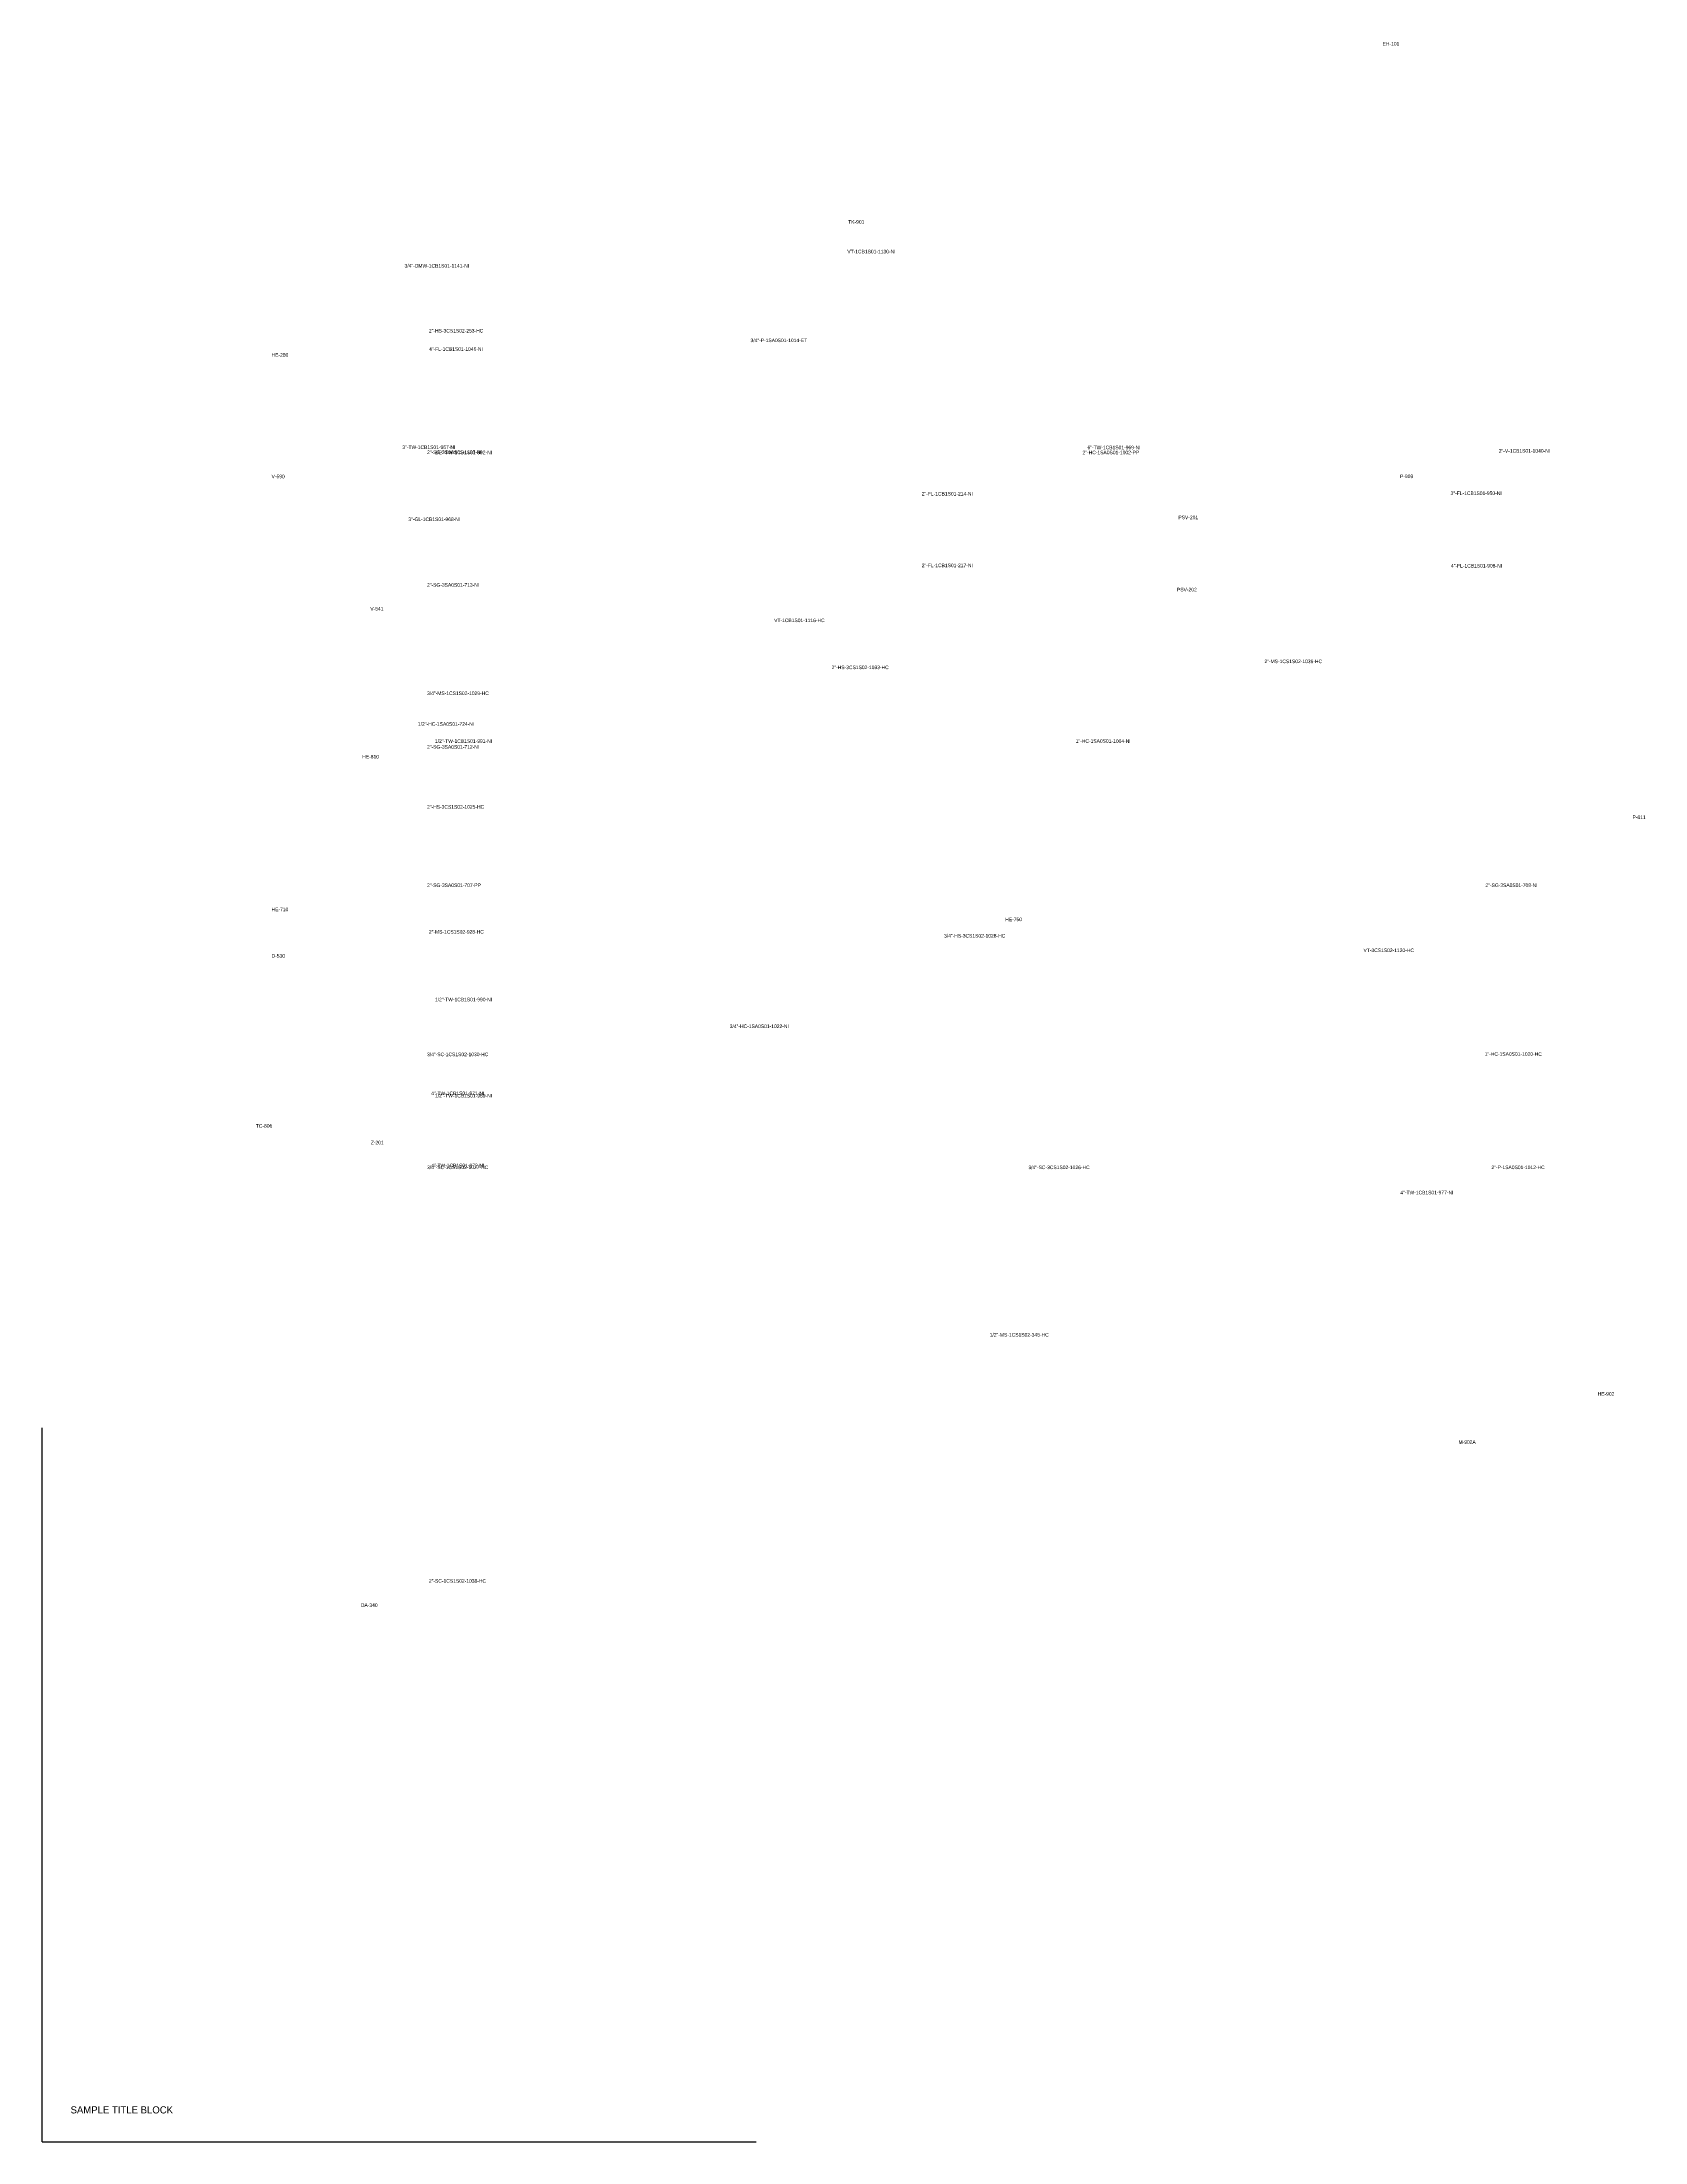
# Model space of a CAD drawing. Header units: metres. Extents: x 0 to 2328, y 0 to 1547.
# Drawn here: x 0 to 1122, y 0 to 1470 of the extents above; entities that cross this region are included whole.
import ezdxf

# ---------------------------------------------------------------- set-up
doc = ezdxf.new("R2010")
doc.units = ezdxf.units.M
doc.layers.add('REVIEW', color=1, linetype='Continuous')

msp = doc.modelspace()

# ---------------------------------------------------------------- linework, layer by layer
for q in [(0, 500), (500, 0)]:
    msp.add_line((0, 0), q)

# ---------------------------------------------------------------- texts
msp.add_text('SAMPLE TITLE BLOCK', height=5).set_placement((20, 20))
at = {"layer": 'REVIEW', "char_height": 2.5, "attachment_point": 1}
for s, insert in [('EH-101', (938.4, 1470.22)), ('TK-901', (564.36, 1345.54)), ('VT-1CB1S01-1130-NI', (563.73, 1324.79)), ('3/4"-DMW-1CB1S01-1141-NI', (253.8, 1314.83)), ('2"-HS-3CS1S02-253-HC', (270.84, 1269.35)), ('HE-280', (160.69, 1252.41)), ('4"-FL-1CB1S01-1046-NI', (270.96, 1256.51)), ('3/4"-P-1SA0S01-1014-ET', (495.96, 1262.63)), ('3"-TW-1CB1S01-967-NI', (252.24, 1187.87)), ('2"-SG-3SA0S01-1187-NI', (269.52, 1184.27)), ('1/2"-TW-1CB1S01-992-NI', (275.07, 1184.15)), ('2"-HC-1SA0S01-1002-PP', (728.4, 1184.15)), ('6"-TW-1CB1S01-969-NI', (731.88, 1187.63)), ('2"-V-1CB1S01-1040-NI', (1019.76, 1185.23)), ('V-590', (160.7, 1167.33)), ('P-903', (950.64, 1167.42)), ('2"-FL-1CB1S01-214-NI', (615.84, 1155.23)), ('3"-FL-1CB1S01-950-NI', (986.04, 1155.59)), ('3"-GL-1CB1S01-968-NI', (256.44, 1137.35)), ('PSV-201', (795.49, 1138.65)), ('2"-FL-1CB1S01-217-NI', (615.84, 1105.07)), ('4"-FL-1CB1S01-908-NI', (986.28, 1104.83)), ('2"-SG-3SA0S01-713-NI', (269.52, 1091.39)), ('PSV-202', (794.53, 1088.13)), ('V-541', (229.82, 1074.69)), ('VT-1CB1S01-1116-HC', (512.53, 1066.59)), ('2"-HS-3CS1S02-1033-HC', (552.72, 1033.67)), ('2"-MS-1CS1S02-1036-HC', (855.72, 1037.87)), ('3/4"-MS-1CS1S02-1029-HC', (269.52, 1015.55)), ('1/2"-HC-1SA0S01-724-NI', (263.16, 994.05)), ('HE-810', (224.18, 971.13)), ('2"-SG-3SA0S01-712-NI', (269.52, 977.99)), ('1/2"-TW-1CB1S01-991-NI', (275.07, 982.07)), ('1"-HC-1SA0S01-1004-NI', (723.6, 982.07)), ('2"-HS-3CS1S02-1025-HC', (269.52, 935.99)), ('P-811', (1113.36, 928.75)), ('2"-SG-3SA0S01-707-PP', (269.52, 881.15)), ('2"-SG-3SA0S01-708-NI', (1010.4, 881.15)), ('HE-710', (160.7, 864.21)), ('HE-750', (674.28, 857.23)), ('2"-MS-1CS1S02-928-HC', (270.84, 848.51)), ('3/4"-HS-3CS1S02-1028-HC', (631.44, 845.75)), ('D-530', (160.69, 831.69)), ('VT-3CS1S02-1120-HC', (925.09, 835.59)), ('1/2"-TW-1CB1S01-990-NI', (275.07, 801.11)), ('3/4"-HC-1SA0S01-1022-NI', (481.44, 782.39)), ('3/4"-SC-1CS1S02-1030-HC', (269.52, 762.71)), ('1"-HC-1SA0S01-1020-HC', (1009.92, 762.95)), ('4"-TW-1CB1S01-971-NI', (272.52, 735.47)), ('1/2"-TW-1CB1S01-989-NI', (275.07, 733.79)), ('TC-806', (149.66, 712.65)), ('Z-201', (230.18, 701.01)), ('3/4"-SC-1CS1S02-1027-HC', (269.52, 683.63)), ('4"-TW-1CB1S01-972-NI', (272.52, 684.95)), ('3/4"-SC-3CS1S02-1026-HC', (690.48, 683.63)), ('2"-P-1SA0S01-1012-HC', (1014.6, 683.63)), ('4"-TW-1CB1S01-977-NI', (950.88, 665.99)), ('1/2"-MS-1CS1S02-345-HC', (663.39, 566.39)), ('HE-902', (1089, 524.98)), ('M-902A', (991.56, 491.26)), ('2"-SC-1CS1S02-1038-HC', (270.84, 394.07)), ('DA-340', (223.22, 377.13))]:
    msp.add_mtext(s, dxfattribs=dict(at, insert=insert))

doc.saveas('drawing.dxf')
